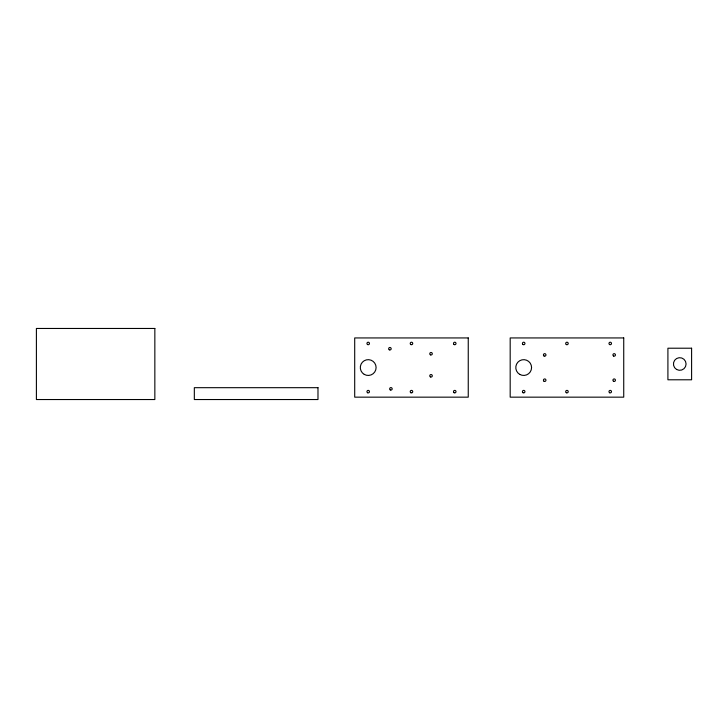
<?xml version="1.0" encoding="UTF-8"?>
<svg xmlns="http://www.w3.org/2000/svg" width="728" height="728" viewBox="0 0 728 728"><rect width="100%" height="100%" fill="white"/><g stroke="black" fill="none" stroke-linecap="round" stroke-linejoin="round"><path stroke-width="1.09" d="M154.846 328.464L36.4 328.464L36.4 399.536L154.846 399.536L154.846 328.464M468.25 337.938L354.7 337.938L354.7 397.16L468.25 397.16L468.25 337.938M623.732 337.938L510.182 337.938L510.182 397.16L623.732 397.16L623.732 337.938M691.6 348.212L667.913 348.212L667.913 379.789L691.6 379.789L691.6 348.212M317.981 387.687L194.331 387.687L194.331 399.536L317.981 399.536L317.981 387.687M566.32 392.729A1.265 1.265 0 0 0 568.222 391.637A1.265 1.265 0 0 0 566.32 390.545A1.265 1.265 0 0 0 566.32 392.729M566.32 344.562A1.265 1.265 0 0 0 568.222 343.47A1.265 1.265 0 0 0 566.32 342.378A1.265 1.265 0 0 0 566.32 344.562M523.05 392.729A1.265 1.265 0 0 0 524.952 391.637A1.265 1.265 0 0 0 523.05 390.545A1.265 1.265 0 0 0 523.05 392.729M523.05 344.562A1.265 1.265 0 0 0 524.952 343.47A1.265 1.265 0 0 0 523.05 342.378A1.265 1.265 0 0 0 523.05 344.562M609.6 392.729A1.265 1.265 0 0 0 611.493 391.637A1.265 1.265 0 0 0 609.6 390.545A1.265 1.265 0 0 0 609.6 392.729M609.6 344.562A1.265 1.265 0 0 0 611.493 343.47A1.265 1.265 0 0 0 609.6 342.378A1.265 1.265 0 0 0 609.6 344.562M519.737 374.392A7.899 7.899 0 0 0 531.577 367.549A7.899 7.899 0 0 0 519.737 360.715A7.899 7.899 0 0 0 519.737 374.392M544.053 356.01A1.265 1.265 0 0 0 545.955 354.918A1.265 1.265 0 0 0 544.053 353.826A1.265 1.265 0 0 0 544.053 356.01M544.053 381.281A1.265 1.265 0 0 0 545.955 380.189A1.265 1.265 0 0 0 544.053 379.097A1.265 1.265 0 0 0 544.053 381.281M613.54 356.01A1.265 1.265 0 0 0 615.442 354.918A1.265 1.265 0 0 0 613.54 353.826A1.265 1.265 0 0 0 613.54 356.01M613.54 381.281A1.265 1.265 0 0 0 615.442 380.189A1.265 1.265 0 0 0 613.54 379.097A1.265 1.265 0 0 0 613.54 381.281M676.594 369.469A6.315 6.315 0 0 0 686.076 364A6.315 6.315 0 0 0 676.594 358.531A6.315 6.315 0 0 0 676.594 369.469M410.847 392.729A1.265 1.265 0 0 0 412.74 391.637A1.265 1.265 0 0 0 410.847 390.545A1.265 1.265 0 0 0 410.847 392.729M410.847 344.562A1.265 1.265 0 0 0 412.74 343.47A1.265 1.265 0 0 0 410.847 342.378A1.265 1.265 0 0 0 410.847 344.562M367.576 392.729A1.265 1.265 0 0 0 369.469 391.637A1.265 1.265 0 0 0 367.576 390.545A1.265 1.265 0 0 0 367.576 392.729M367.476 344.499A1.265 1.265 0 0 0 369.46 343.58A1.265 1.265 0 0 0 367.676 342.324A1.265 1.265 0 0 0 367.476 344.499M454.117 392.729A1.265 1.265 0 0 0 456.01 391.637A1.265 1.265 0 0 0 454.117 390.545A1.265 1.265 0 0 0 454.117 392.729M454.117 344.562A1.265 1.265 0 0 0 456.01 343.47A1.265 1.265 0 0 0 454.117 342.378A1.265 1.265 0 0 0 454.117 344.562M364.255 374.392A7.899 7.899 0 0 0 376.103 367.549A7.899 7.899 0 0 0 364.255 360.715A7.899 7.899 0 0 0 364.255 374.392M389.289 349.822A1.265 1.265 0 0 0 391.182 348.73A1.265 1.265 0 0 0 389.289 347.638A1.265 1.265 0 0 0 389.289 349.822M390.29 389.935A1.265 1.265 0 0 0 392.183 388.843A1.265 1.265 0 0 0 390.29 387.751A1.265 1.265 0 0 0 390.29 389.935M430.403 354.836A1.265 1.265 0 0 0 432.296 353.744A1.265 1.265 0 0 0 430.403 352.652A1.265 1.265 0 0 0 430.403 354.836M430.403 376.904A1.265 1.265 0 0 0 432.296 375.812A1.265 1.265 0 0 0 430.403 374.711A1.265 1.265 0 0 0 430.403 376.904"/></g></svg>
